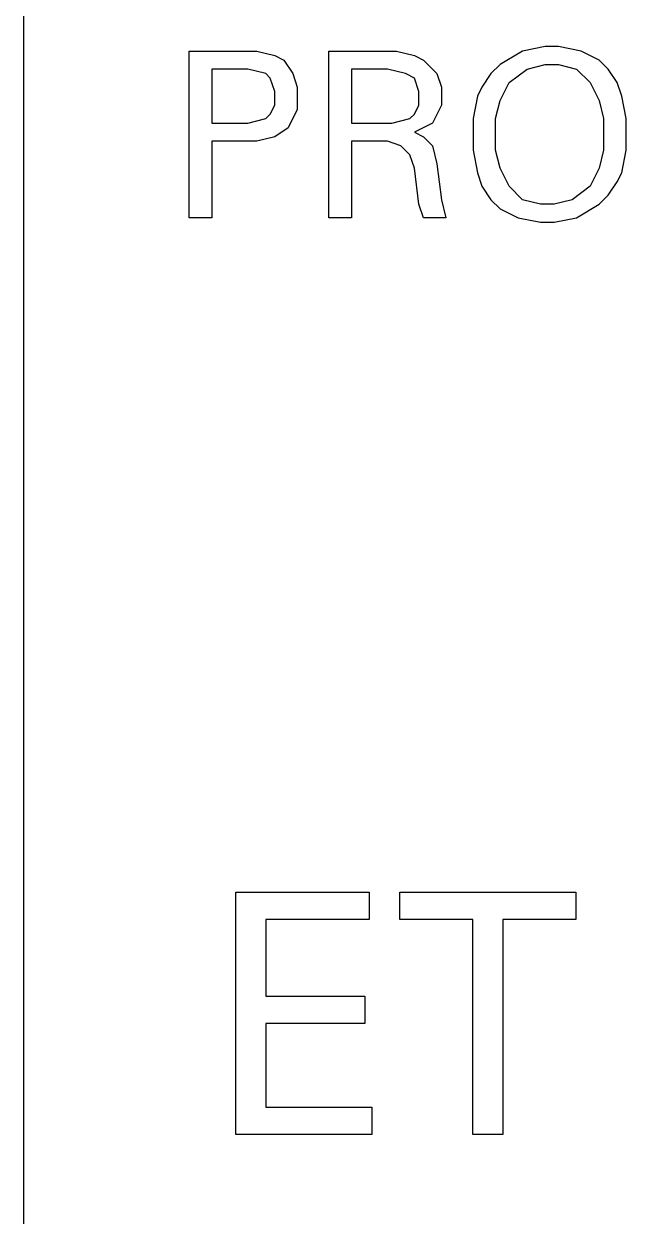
# Model space of a CAD drawing. Extents: x 10 to 622, y -523 to 292.
# Drawn here: x 254.982 to 256.592, y 104.872 to 108.057 of the extents above; entities that cross this region are included whole.
import ezdxf

# ---------------------------------------------------------------- set-up
doc = ezdxf.new("R2010")
doc.units = 0
doc.header["$LTSCALE"] = 5
doc.header["$MEASUREMENT"] = 0
doc.layers.get('0').update_dxf_attribs({"linetype": 'CONTINUOUS'})

msp = doc.modelspace()

# ---------------------------------------------------------------- linework, layer by layer
at = {"color": 7, "linetype": 'Continuous'}
for p, q in [((254.9819, 94.1153), (254.9819, 118.1094)), ((255.4237, 107.539), (255.4237, 107.9845)), ((255.4237, 107.9845), (255.6043, 107.9845)), ((255.6043, 107.9845), (255.6524, 107.9725)), ((255.7969, 107.539), (255.7969, 107.9845)), ((255.7969, 107.9845), (255.9775, 107.9845)), ((255.9775, 107.9845), (256.0256, 107.9725)), ((256.3146, 107.9845), (256.2544, 107.9484)), ((256.3748, 107.9965), (256.3146, 107.9845)), ((256.4109, 107.9965), (256.3748, 107.9965)), ((256.4711, 107.9845), (256.4109, 107.9965)), ((256.5193, 107.9604), (256.4711, 107.9845)), ((255.6524, 107.9725), (255.6765, 107.9604)), ((255.6765, 107.9604), (255.7006, 107.9243)), ((256.0256, 107.9725), (256.0497, 107.9604)), ((256.0497, 107.9604), (256.0858, 107.9243)), ((256.2544, 107.9484), (256.2303, 107.9243)), ((256.3266, 107.9363), (256.3748, 107.9484)), ((256.3748, 107.9484), (256.4109, 107.9484)), ((256.4109, 107.9484), (256.4591, 107.9363)), ((256.5433, 107.9363), (256.5193, 107.9604)), ((255.4839, 107.9363), (255.4839, 107.7919)), ((255.5802, 107.9363), (255.4839, 107.9363)), ((255.6283, 107.9243), (255.5802, 107.9363)), ((255.6404, 107.9123), (255.6283, 107.9243)), ((255.6524, 107.8761), (255.6404, 107.9123)), ((255.7006, 107.9243), (255.7126, 107.8882)), ((255.8571, 107.9363), (255.8571, 107.7919)), ((255.9534, 107.9363), (255.8571, 107.9363)), ((256.0016, 107.9243), (255.9534, 107.9363)), ((256.0256, 107.9123), (256.0016, 107.9243)), ((256.0377, 107.8761), (256.0256, 107.9123)), ((256.0858, 107.9243), (256.0979, 107.8882)), ((256.2303, 107.9243), (256.2062, 107.8882)), ((256.2785, 107.9002), (256.3266, 107.9363)), ((256.4591, 107.9363), (256.4952, 107.9002)), ((256.5674, 107.9002), (256.5433, 107.9363)), ((255.7126, 107.8882), (255.7126, 107.828)), ((256.0979, 107.8882), (256.0979, 107.84)), ((256.2062, 107.8882), (256.1942, 107.8641)), ((256.2544, 107.8521), (256.2785, 107.9002)), ((256.4952, 107.9002), (256.5193, 107.8521)), ((256.5795, 107.8641), (256.5674, 107.9002)), ((255.6524, 107.84), (255.6524, 107.8761)), ((256.0377, 107.84), (256.0377, 107.8761)), ((256.1942, 107.8641), (256.1822, 107.8039)), ((256.2424, 107.8039), (256.2544, 107.8521)), ((256.5193, 107.8521), (256.5313, 107.8039)), ((256.5915, 107.8039), (256.5795, 107.8641)), ((255.6283, 107.8039), (255.6404, 107.8159)), ((255.6404, 107.8159), (255.6524, 107.84)), ((255.7126, 107.828), (255.6885, 107.7798)), ((256.0136, 107.8039), (256.0256, 107.8159)), ((256.0256, 107.8159), (256.0377, 107.84)), ((256.0979, 107.84), (256.0738, 107.7919)), ((255.4839, 107.7919), (255.5802, 107.7919)), ((255.5802, 107.7919), (255.6283, 107.8039)), ((255.8571, 107.7919), (255.9655, 107.7919)), ((255.9655, 107.7919), (256.0136, 107.8039)), ((256.0738, 107.7919), (256.0256, 107.7678)), ((256.1822, 107.8039), (256.1822, 107.7196)), ((256.2424, 107.7196), (256.2424, 107.8039)), ((256.5313, 107.8039), (256.5313, 107.7196)), ((256.5915, 107.7196), (256.5915, 107.8039)), ((255.6524, 107.7557), (255.6043, 107.7437)), ((255.6885, 107.7798), (255.6524, 107.7557)), ((256.0256, 107.7678), (256.0497, 107.7557)), ((256.0497, 107.7557), (256.0738, 107.7317)), ((255.4839, 107.7437), (255.4839, 107.539)), ((255.6043, 107.7437), (255.4839, 107.7437)), ((255.8571, 107.7437), (255.8571, 107.539)), ((255.9534, 107.7437), (255.8571, 107.7437)), ((255.9895, 107.7317), (255.9534, 107.7437)), ((256.0136, 107.7076), (255.9895, 107.7317)), ((256.0738, 107.7317), (256.0858, 107.6835)), ((256.0256, 107.6715), (256.0136, 107.7076)), ((256.1822, 107.7196), (256.1942, 107.6594)), ((256.2544, 107.6715), (256.2424, 107.7196)), ((256.5313, 107.7196), (256.5193, 107.6715)), ((256.5795, 107.6594), (256.5915, 107.7196)), ((256.0377, 107.5752), (256.0256, 107.6715)), ((256.0858, 107.6835), (256.0979, 107.5872)), ((256.1942, 107.6594), (256.2062, 107.6233)), ((256.2785, 107.6233), (256.2544, 107.6715)), ((256.5193, 107.6715), (256.4952, 107.6233)), ((256.5674, 107.6353), (256.5795, 107.6594)), ((256.5433, 107.5992), (256.5674, 107.6353)), ((256.2062, 107.6233), (256.2303, 107.5872)), ((256.3146, 107.5872), (256.2785, 107.6233)), ((256.4952, 107.6233), (256.447, 107.5872)), ((256.5193, 107.5752), (256.5433, 107.5992)), ((256.0497, 107.539), (256.0377, 107.5752)), ((256.0979, 107.5872), (256.1099, 107.539)), ((256.2303, 107.5872), (256.2544, 107.5631)), ((256.2544, 107.5631), (256.3026, 107.539)), ((256.3628, 107.5752), (256.3146, 107.5872)), ((256.3989, 107.5752), (256.3628, 107.5752)), ((256.447, 107.5872), (256.3989, 107.5752)), ((256.4591, 107.539), (256.5193, 107.5752)), ((255.4839, 107.539), (255.4237, 107.539)), ((255.8571, 107.539), (255.7969, 107.539)), ((256.1099, 107.539), (256.0497, 107.539)), ((256.3026, 107.539), (256.3628, 107.527)), ((256.3989, 107.527), (256.4591, 107.539)), ((256.3628, 107.527), (256.3989, 107.527)), ((255.5488, 105.0898), (255.5488, 105.7377)), ((255.5488, 105.7377), (255.9043, 105.7377)), ((255.9043, 105.7377), (255.9043, 105.6643)), ((255.9865, 105.6643), (255.9865, 105.7377)), ((255.9865, 105.7377), (256.4572, 105.7377)), ((256.4572, 105.7377), (256.4572, 105.6643)), ((255.6286, 105.6643), (255.6286, 105.4599)), ((255.9043, 105.6643), (255.6286, 105.6643)), ((256.182, 105.6643), (255.9865, 105.6643)), ((256.182, 105.0898), (256.182, 105.6643)), ((256.2618, 105.6643), (256.2618, 105.0898)), ((256.4572, 105.6643), (256.2618, 105.6643)), ((255.6286, 105.4599), (255.8935, 105.4599)), ((255.8935, 105.4599), (255.8935, 105.3865)), ((255.6286, 105.3865), (255.6286, 105.1633)), ((255.8935, 105.3865), (255.6286, 105.3865)), ((255.6286, 105.1633), (255.9117, 105.1633)), ((255.9117, 105.1633), (255.9117, 105.0898)), ((255.9117, 105.0898), (255.5488, 105.0898)), ((256.2618, 105.0898), (256.182, 105.0898))]:
    msp.add_line(p, q, dxfattribs=at)

doc.saveas('drawing.dxf')
